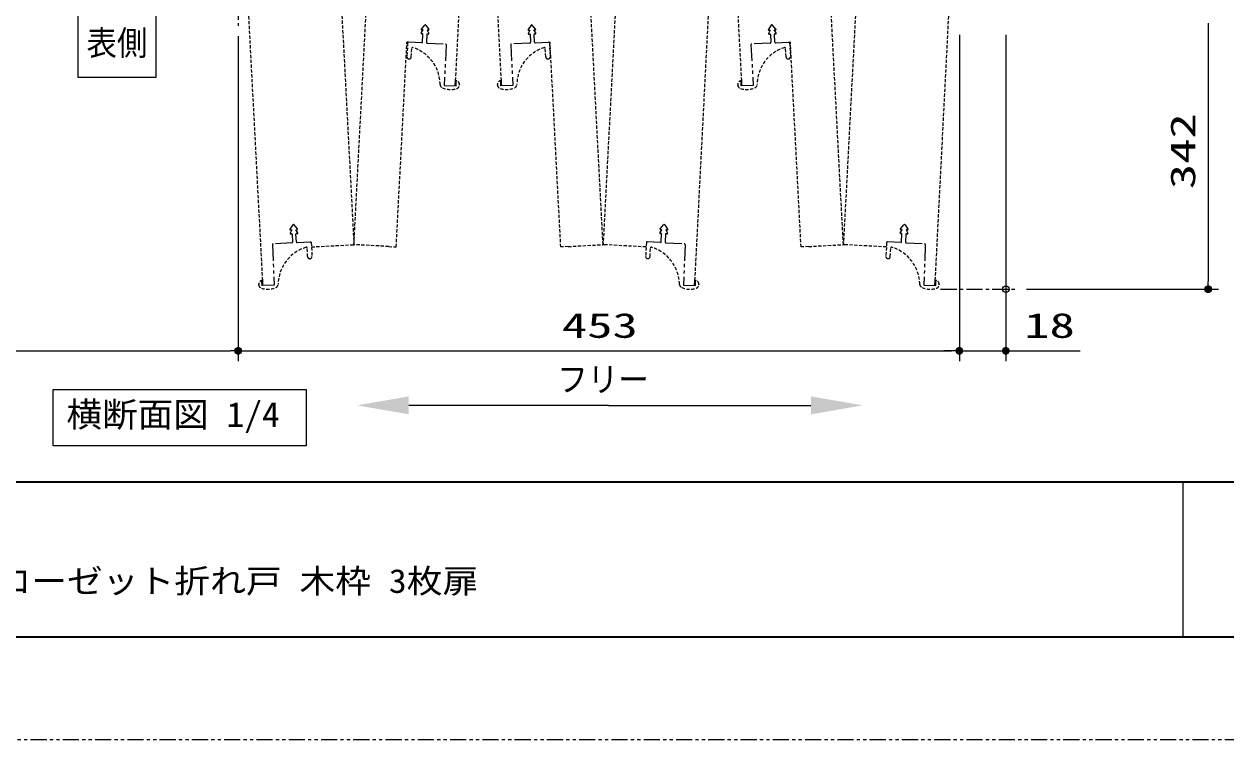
# Model space of a CAD drawing. Units: millimetres, scale not verified. Extents: x -1306 to 1306, y -607 to 607.
# Drawn here: x -696.7 to -231.2, y -594 to -316.5 of the extents above; entities that cross this region are included whole.
import ezdxf
from ezdxf.enums import TextEntityAlignment as Align

# ---------------------------------------------------------------- set-up
doc = ezdxf.new("R2010")
doc.units = ezdxf.units.MM
doc.header["$LTSCALE"] = 5
doc.header["$PDMODE"] = 32
doc.header["$PDSIZE"] = 2.5
for name, pattern in [('USER1', [0.375, 0.25, -0.125]), ('USER2', [2.5, 1.25, -0.25, 0.25, -0.25, 0.25, -0.25]), ('USER3', [2, 1.25, -0.25, 0.25, -0.25])]:
    doc.linetypes.add(name, pattern=pattern)
for name, color, linetype, lineweight in [('0-3_線(黄)', 2, 'Continuous', 15), ('0-5_寸法線', 3, 'Continuous', 13), ('0-6_0', 3, 'Continuous', 25), ('0-7_DEFPOINTS', 7, 'Continuous', 5), ('0-8_点線(黄)', 2, 'USER1', 15), ('0-A_陰線', 1, 'USER2', 9), ('0-B_中心線', 3, 'USER3', 9), ('0-C_図面枠', 7, 'Continuous', 35)]:
    doc.layers.add(name, color=color, linetype=linetype, lineweight=lineweight)
doc.styles.add('ＭＳ ゴシック', font='')
doc.styles.get('ＭＳ ゴシック').set_extended_font_data('MS Gothic')

# ---------------------------------------------------------------- blocks, each defined once
blk = doc.blocks.new('_DOT')
at = {"layer": '0-6_0'}
blk.add_line((-2.5, 0), (-5, 0), dxfattribs=at)
for points in [[(0, 0), (-2.5, 0), (-2.48, 0.313)], [(0, 0), (-2.48, -0.313), (-2.5, 0)], [(0, 0), (-2.48, 0.313), (-2.421, 0.622)], [(0, 0), (-2.421, -0.622), (-2.48, -0.313)], [(0, 0), (-2.421, 0.622), (-2.324, 0.92)], [(0, 0), (-2.324, -0.92), (-2.421, -0.622)], [(0, 0), (-2.324, 0.92), (-2.191, 1.204)], [(0, 0), (-2.191, -1.204), (-2.324, -0.92)], [(0, 0), (-2.191, 1.204), (-2.023, 1.469)], [(0, 0), (-2.023, -1.469), (-2.191, -1.204)], [(0, 0), (-2.023, 1.469), (-1.822, 1.711)], [(0, 0), (-1.822, -1.711), (-2.023, -1.469)], [(0, 0), (-1.822, 1.711), (-1.594, 1.926)], [(0, 0), (-1.594, -1.926), (-1.822, -1.711)], [(0, 0), (-1.594, 1.926), (-1.34, 2.111)], [(0, 0), (-1.34, -2.111), (-1.594, -1.926)], [(0, 0), (-1.34, 2.111), (-1.064, 2.262)], [(0, 0), (-1.064, -2.262), (-1.34, -2.111)], [(0, 0), (-1.064, 2.262), (-0.773, 2.378)], [(0, 0), (-0.773, -2.378), (-1.064, -2.262)], [(0, 0), (-0.773, 2.378), (-0.468, 2.456)], [(0, 0), (-0.468, -2.456), (-0.773, -2.378)], [(0, 0), (-0.468, 2.456), (-0.157, 2.495)], [(0, 0), (-0.157, -2.495), (-0.468, -2.456)], [(0, 0), (-0.157, 2.495), (0.157, 2.495)], [(0, 0), (0.157, -2.495), (-0.157, -2.495)], [(0, 0), (0.157, 2.495), (0.468, 2.456)], [(0, 0), (0.468, 2.456), (0.773, 2.378)], [(0, 0), (0.773, 2.378), (1.064, 2.262)], [(0, 0), (1.064, 2.262), (1.34, 2.111)], [(0, 0), (1.34, 2.111), (1.594, 1.926)], [(0, 0), (1.594, 1.926), (1.822, 1.711)], [(0, 0), (1.822, 1.711), (2.023, 1.469)], [(0, 0), (2.023, 1.469), (2.191, 1.204)], [(0, 0), (2.191, 1.204), (2.324, 0.92)], [(0, 0), (2.324, 0.92), (2.421, 0.622)], [(0, 0), (2.421, 0.622), (2.48, 0.313)], [(0, 0), (2.48, 0.313), (2.5, 0)], [(0, 0), (0.468, -2.456), (0.157, -2.495)], [(0, 0), (0.773, -2.378), (0.468, -2.456)], [(0, 0), (1.064, -2.262), (0.773, -2.378)], [(0, 0), (1.34, -2.111), (1.064, -2.262)], [(0, 0), (1.594, -1.926), (1.34, -2.111)], [(0, 0), (1.822, -1.711), (1.594, -1.926)], [(0, 0), (2.023, -1.469), (1.822, -1.711)], [(0, 0), (2.191, -1.204), (2.023, -1.469)], [(0, 0), (2.324, -0.92), (2.191, -1.204)], [(0, 0), (2.421, -0.622), (2.324, -0.92)], [(0, 0), (2.48, -0.313), (2.421, -0.622)], [(0, 0), (2.5, 0), (2.48, -0.313)]]:
    blk.add_solid(points, dxfattribs=at)

msp = doc.modelspace()

# ---------------------------------------------------------------- linework, layer by layer
at = {"layer": '0-3_線(黄)'}
msp.add_lwpolyline([(-685.498, -458.182), (-587.467, -458.182), (-587.467, -480.017), (-685.498, -480.017)], close=True, dxfattribs=at)
at = {"layer": '0-5_寸法線'}
for p, q in [((-238.093, -316.182), (-238.093, -416.309)), ((-613.789, -321.182), (-613.789, -447.182)), ((-613.789, -321.182), (-613.789, -447.182)), ((-334.482, -320.682), (-334.482, -447.182)), ((-334.482, -320.682), (-334.482, -447.182)), ((-316.482, -320.682), (-316.482, -447.182)), ((-308.482, -419.309), (-234.093, -419.309)), ((-935.482, -443.182), (-616.789, -443.182)), ((-610.789, -443.182), (-337.482, -443.182)), ((-337.482, -443.182), (-340.482, -443.182)), ((-334.482, -443.182), (-316.482, -443.182)), ((-313.482, -443.182), (-287.721, -443.182)), ((-470.345, -464.319), (-547.728, -464.319)), ((-470.345, -464.319), (-391.942, -464.319))]:
    msp.add_line(p, q, dxfattribs=at)
msp.add_lwpolyline([(-675.832, -337.202), (-675.832, -312.684), (-645.674, -312.684), (-645.674, -337.202)], close=True, dxfattribs=at)
for points in [[(-567.728, -464.319), (-547.728, -460.846), (-547.728, -467.791)], [(-371.942, -464.319), (-391.942, -467.791), (-391.942, -460.846)]]:
    msp.add_solid(points, dxfattribs=at)
at = {"layer": '0-6_0', "color": 7}
msp.add_line((-247.964, -494), (-247.964, -554), dxfattribs=at)
at = {"layer": '0-7_DEFPOINTS'}
for p in [(-316.482, -419.309), (-238.093, -419.309), (-613.789, -443.182), (-334.482, -443.182), (-334.482, -443.182)]:
    msp.add_point(p, dxfattribs=at)
at = {"layer": '0-8_点線(黄)'}
for p, q in [((-568.968, -402.048), (-556.669, -167.37)), ((-472.468, -402.048), (-484.767, -167.37)), ((-379.397, -402.048), (-391.696, -167.37)), ((-529.586, -338.47), (-520.718, -169.254)), ((-511.85, -338.47), (-520.718, -169.254)), ((-418.778, -338.47), (-427.647, -169.254)), ((-604.292, -415.875), (-613.789, -234.664)), ((-577.838, -232.78), (-568.968, -402.048)), ((-463.597, -232.78), (-472.468, -402.048)), ((-436.87, -415.865), (-427.647, -234.664)), ((-370.526, -232.78), (-379.397, -402.048)), ((-343.799, -415.865), (-334.575, -234.664)), ((-547.868, -323.544), (-548.452, -323.514)), ((-548.168, -323.829), (-548.448, -329.172)), ((-493.568, -323.544), (-492.984, -323.514)), ((-493.268, -323.829), (-492.988, -329.172)), ((-400.496, -323.544), (-399.913, -323.514)), ((-400.197, -323.829), (-399.917, -329.172)), ((-547.643, -330.065), (-547.593, -330.065)), ((-546.75, -329.26), (-546.575, -325.925)), ((-494.686, -329.26), (-494.86, -325.925)), ((-493.792, -330.065), (-493.742, -330.065)), ((-401.614, -329.26), (-401.789, -325.925)), ((-400.721, -330.065), (-400.671, -330.065)), ((-528.1, -340.246), (-528.086, -339.994)), ((-528.092, -340.102), (-528.097, -340.2)), ((-513.336, -340.246), (-513.349, -339.994)), ((-513.344, -340.102), (-513.339, -340.2)), ((-420.265, -340.246), (-420.278, -339.994)), ((-420.273, -340.102), (-420.267, -340.2)), ((-586.904, -406.665), (-587.078, -403.33)), ((-585.486, -401.234), (-585.206, -406.576)), ((-585.398, -402.909), (-568.968, -402.048)), ((-555.486, -402.754), (-568.968, -402.048)), ((-485.95, -402.754), (-472.468, -402.048)), ((-455.791, -402.922), (-472.468, -402.048)), ((-455.702, -401.224), (-455.982, -406.566)), ((-454.285, -406.655), (-454.11, -403.32)), ((-392.879, -402.754), (-379.397, -402.048)), ((-362.72, -402.922), (-379.397, -402.048)), ((-362.631, -401.224), (-362.911, -406.566)), ((-361.213, -406.655), (-361.038, -403.32)), ((-586.01, -407.47), (-585.96, -407.47)), ((-455.178, -407.46), (-455.128, -407.46)), ((-362.107, -407.46), (-362.057, -407.46)), ((-605.804, -417.651), (-605.817, -417.399)), ((-605.812, -417.507), (-605.807, -417.605)), ((-435.384, -417.641), (-435.371, -417.389)), ((-435.376, -417.497), (-435.381, -417.595)), ((-342.313, -417.641), (-342.299, -417.389)), ((-342.305, -417.497), (-342.31, -417.595))]:
    msp.add_line(p, q, dxfattribs=at)
for points in [[(-555.486, -402.754), (-552.59, -402.906), (-548.429, -323.515)], [(-485.95, -402.754), (-488.846, -402.906), (-493.007, -323.515)], [(-392.879, -402.754), (-395.775, -402.906), (-399.935, -323.515)]]:
    msp.add_lwpolyline(points, dxfattribs=at)
for centre, radius, start, end in [((-547.868, -323.845), 0.3, 87, 177), ((-546.276, -325.941), 0.3, 72.10266, 177), ((-550.593, -339.993), 15, 359.86808, 72.90636), ((-490.843, -339.993), 15, 107.09364, 180.13192), ((-495.16, -325.941), 0.3, 3, 107.89734), ((-493.568, -323.845), 0.3, 3, 93), ((-397.772, -339.993), 15, 107.09364, 180.13192), ((-402.089, -325.941), 0.3, 3, 107.89734), ((-400.496, -323.845), 0.3, 3, 93), ((-547.599, -329.216), 0.85, 177, 267), ((-547.599, -329.216), 0.85, 267, 357), ((-493.837, -329.216), 0.85, 183, 273), ((-493.837, -329.216), 0.85, 273, 3), ((-400.766, -329.216), 0.85, 183, 273), ((-400.766, -329.216), 0.85, 273, 3), ((-529.586, -339.969), 1.5, 359.06031, 90.01129), ((-511.85, -339.969), 1.5, 89.98871, 180.93969), ((-418.779, -339.969), 1.5, 89.98871, 180.93969), ((-534.1, -339.881), 1.5, 185.58483, 247.1688), ((-531.523, -333.914), 8, 246.74224, 287.25225), ((-529.594, -340.121), 1.5, 287.22312, 355.23019), ((-511.841, -340.121), 1.5, 184.76981, 252.77688), ((-509.913, -333.914), 8, 252.74775, 293.25776), ((-507.336, -339.881), 1.5, 292.8312, 354.41517), ((-418.77, -340.121), 1.5, 184.76981, 252.77688), ((-416.842, -333.914), 8, 252.74775, 293.25776), ((-414.265, -339.881), 1.5, 292.8312, 354.41517), ((-583.085, -417.643), 15.227, 106.73634, 179.2081), ((-587.378, -403.346), 0.3, 3, 107.89734), ((-585.785, -401.25), 0.3, 3, 93), ((-455.403, -401.24), 0.3, 87, 177), ((-453.81, -403.336), 0.3, 72.10266, 177), ((-458.103, -417.633), 15.227, 0.7919, 73.26366), ((-362.331, -401.24), 0.3, 87, 177), ((-360.739, -403.336), 0.3, 72.10266, 177), ((-365.032, -417.633), 15.227, 0.7919, 73.26366), ((-586.055, -406.621), 0.85, 183, 273), ((-586.055, -406.621), 0.85, 273, 3), ((-455.133, -406.611), 0.85, 177, 267), ((-455.133, -406.611), 0.85, 267, 357), ((-362.062, -406.611), 0.85, 177, 267), ((-362.062, -406.611), 0.85, 267, 357), ((-604.318, -417.374), 1.5, 89.03334, 180.93509), ((-604.309, -417.526), 1.5, 184.76981, 252.77688), ((-602.381, -411.319), 8, 252.74775, 293.25776), ((-599.804, -417.286), 1.5, 292.8312, 354.41517), ((-441.384, -417.276), 1.5, 185.58483, 247.1688), ((-438.807, -411.309), 8, 246.74224, 287.25225), ((-436.87, -417.365), 1.5, 359.06491, 90.96666), ((-436.879, -417.516), 1.5, 287.22312, 355.23019), ((-348.313, -417.276), 1.5, 185.58483, 247.1688), ((-345.736, -411.309), 8, 246.74224, 287.25225), ((-343.799, -417.365), 1.5, 359.06491, 90.96666), ((-343.807, -417.516), 1.5, 287.22312, 355.23019)]:
    msp.add_arc(centre, radius, start, end, dxfattribs=at)
at = {"layer": '0-A_陰線'}
for p, q in [((-542.94, -320.008), (-542.148, -318.837)), ((-542.847, -318.489), (-541.541, -316.987)), ((-542.427, -320.325), (-542.776, -320.306)), ((-542.148, -318.837), (-542.698, -318.808)), ((-542.394, -323.531), (-542.237, -320.535)), ((-541.061, -317.012), (-539.919, -318.642)), ((-540.739, -320.613), (-540.896, -323.609)), ((-540.101, -318.945), (-540.65, -318.916)), ((-540.65, -318.916), (-539.986, -320.163)), ((-540.18, -320.442), (-540.529, -320.424)), ((-500.374, -317.012), (-501.517, -318.642)), ((-500.785, -318.916), (-501.45, -320.163)), ((-501.335, -318.945), (-500.785, -318.916)), ((-501.256, -320.442), (-500.907, -320.424)), ((-500.696, -320.613), (-500.539, -323.609)), ((-498.589, -318.489), (-499.895, -316.987)), ((-499.287, -318.837), (-498.738, -318.808)), ((-498.496, -320.008), (-499.287, -318.837)), ((-499.041, -323.531), (-499.198, -320.535)), ((-499.009, -320.325), (-498.66, -320.306)), ((-407.303, -317.012), (-408.446, -318.642)), ((-407.714, -318.916), (-408.379, -320.163)), ((-408.263, -318.945), (-407.714, -318.916)), ((-408.185, -320.442), (-407.835, -320.424)), ((-407.625, -320.613), (-407.468, -323.609)), ((-405.517, -318.489), (-406.824, -316.987)), ((-406.216, -318.837), (-405.667, -318.808)), ((-405.425, -320.008), (-406.216, -318.837)), ((-405.97, -323.531), (-406.127, -320.535)), ((-405.938, -320.325), (-405.588, -320.306)), ((-542.71, -323.815), (-547.853, -323.545)), ((-540.612, -323.925), (-533.472, -324.299)), ((-533.188, -324.614), (-534.01, -340.293)), ((-508.247, -324.614), (-507.426, -340.293)), ((-500.823, -323.925), (-507.964, -324.299)), ((-498.726, -323.815), (-493.583, -323.545)), ((-415.176, -324.614), (-414.355, -340.293)), ((-407.752, -323.925), (-414.892, -324.299)), ((-405.655, -323.815), (-400.512, -323.545)), ((-529.694, -340.519), (-529.586, -338.47)), ((-511.742, -340.519), (-511.85, -338.47)), ((-418.671, -340.519), (-418.778, -338.47)), ((-592.592, -394.416), (-593.735, -396.047)), ((-590.807, -395.894), (-592.113, -394.391)), ((-450.382, -395.884), (-449.075, -394.381)), ((-448.596, -394.407), (-447.453, -396.037)), ((-357.31, -395.884), (-356.004, -394.381)), ((-355.524, -394.407), (-354.382, -396.037)), ((-593.003, -396.321), (-593.668, -397.568)), ((-593.553, -396.349), (-593.003, -396.321)), ((-593.474, -397.847), (-593.125, -397.829)), ((-592.914, -398.018), (-592.757, -401.014)), ((-591.505, -396.242), (-590.956, -396.213)), ((-590.714, -397.413), (-591.505, -396.242)), ((-591.259, -400.936), (-591.416, -397.94)), ((-591.227, -397.729), (-590.878, -397.711)), ((-450.474, -397.403), (-449.683, -396.232)), ((-449.961, -397.72), (-450.31, -397.701)), ((-449.683, -396.232), (-450.232, -396.203)), ((-449.929, -400.926), (-449.772, -397.93)), ((-448.274, -398.008), (-448.431, -401.004)), ((-447.636, -396.339), (-448.185, -396.311)), ((-448.185, -396.311), (-447.52, -397.558)), ((-447.714, -397.837), (-448.064, -397.819)), ((-357.403, -397.403), (-356.611, -396.232)), ((-356.89, -397.72), (-357.239, -397.701)), ((-356.611, -396.232), (-357.161, -396.203)), ((-356.857, -400.926), (-356.7, -397.93)), ((-355.203, -398.008), (-355.36, -401.004)), ((-354.564, -396.339), (-355.114, -396.311)), ((-355.114, -396.311), (-354.449, -397.558)), ((-354.643, -397.837), (-354.992, -397.819)), ((-593.041, -401.329), (-600.181, -401.704)), ((-590.944, -401.219), (-585.801, -400.95)), ((-450.244, -401.21), (-455.387, -400.94)), ((-448.147, -401.32), (-441.007, -401.694)), ((-357.173, -401.21), (-362.316, -400.94)), ((-355.076, -401.32), (-347.935, -401.694)), ((-604.487, -417.938), (-604.582, -416.141)), ((-604.188, -417.922), (-604.292, -415.875)), ((-437, -417.913), (-436.896, -415.865)), ((-436.701, -417.928), (-436.607, -416.131)), ((-343.929, -417.913), (-343.825, -415.865)), ((-343.63, -417.928), (-343.535, -416.131))]:
    msp.add_line(p, q, dxfattribs=at)
at = {"layer": '0-A_陰線', "color": 4}
msp.add_line((387.036, -594), (-1292.964, -594), dxfattribs=at)
at = {"layer": '0-A_陰線'}
for points in [[(-534.01, -340.293), (-529.416, -340.533), (-529.322, -338.736)], [(-507.426, -340.293), (-512.019, -340.533), (-512.114, -338.736)], [(-414.355, -340.293), (-418.948, -340.533), (-419.042, -338.736)], [(-600.465, -402.019), (-599.894, -417.697), (-604.488, -417.922)], [(-440.723, -402.009), (-441.294, -417.688), (-436.7, -417.913)], [(-347.652, -402.009), (-348.223, -417.688), (-343.629, -417.913)]]:
    msp.add_lwpolyline(points, dxfattribs=at)
for centre, radius, start, end in [((-542.766, -320.107), 0.2, 150.43495, 267), ((-542.687, -318.609), 0.2, 143.1695, 267), ((-542.437, -320.524), 0.2, 357, 87), ((-541.31, -317.179), 0.3, 33.8699, 140.1301), ((-540.54, -320.624), 0.2, 87, 177), ((-540.169, -320.243), 0.2, 267, 23.56505), ((-540.091, -318.745), 0.2, 267, 30.8305), ((-501.345, -318.745), 0.2, 149.1695, 273), ((-501.267, -320.243), 0.2, 156.43495, 273), ((-500.896, -320.624), 0.2, 3, 93), ((-500.125, -317.179), 0.3, 39.8699, 146.1301), ((-498.999, -320.524), 0.2, 93, 183), ((-498.749, -318.609), 0.2, 273, 36.8305), ((-498.67, -320.107), 0.2, 273, 29.56505), ((-408.274, -318.745), 0.2, 149.1695, 273), ((-408.195, -320.243), 0.2, 156.43495, 273), ((-407.825, -320.624), 0.2, 3, 93), ((-407.054, -317.179), 0.3, 39.8699, 146.1301), ((-405.928, -320.524), 0.2, 93, 183), ((-405.677, -318.609), 0.2, 273, 36.8305), ((-405.599, -320.107), 0.2, 273, 29.56505), ((-542.694, -323.515), 0.3, 267, 357), ((-540.597, -323.625), 0.3, 177, 267), ((-533.488, -324.598), 0.3, 357, 87), ((-507.948, -324.598), 0.3, 93, 183), ((-500.839, -323.625), 0.3, 273, 3), ((-498.742, -323.515), 0.3, 183, 273), ((-414.877, -324.598), 0.3, 93, 183), ((-407.768, -323.625), 0.3, 273, 3), ((-405.671, -323.515), 0.3, 183, 273), ((-529.122, -338.746), 0.2, 87, 177), ((-512.313, -338.746), 0.2, 3, 93), ((-419.242, -338.746), 0.2, 3, 93), ((-592.343, -394.584), 0.3, 39.8699, 146.1301), ((-448.845, -394.574), 0.3, 33.8699, 140.1301), ((-355.774, -394.574), 0.3, 33.8699, 140.1301), ((-593.563, -396.15), 0.2, 149.1695, 273), ((-593.485, -397.648), 0.2, 156.43495, 273), ((-593.114, -398.029), 0.2, 3, 93), ((-591.217, -397.929), 0.2, 93, 183), ((-590.967, -396.014), 0.2, 273, 36.8305), ((-590.888, -397.511), 0.2, 273, 29.56505), ((-450.3, -397.502), 0.2, 150.43495, 267), ((-450.221, -396.004), 0.2, 143.1695, 267), ((-449.971, -397.919), 0.2, 357, 87), ((-448.074, -398.019), 0.2, 87, 177), ((-447.704, -397.638), 0.2, 267, 23.56505), ((-447.625, -396.14), 0.2, 267, 30.8305), ((-357.229, -397.502), 0.2, 150.43495, 267), ((-357.15, -396.004), 0.2, 143.1695, 267), ((-356.9, -397.919), 0.2, 357, 87), ((-355.003, -398.019), 0.2, 87, 177), ((-354.632, -397.638), 0.2, 267, 23.56505), ((-354.554, -396.14), 0.2, 267, 30.8305), ((-600.166, -402.003), 0.3, 93, 183), ((-593.057, -401.03), 0.3, 273, 3), ((-590.96, -400.92), 0.3, 183, 273), ((-450.228, -400.91), 0.3, 267, 357), ((-448.131, -401.02), 0.3, 177, 267), ((-441.022, -401.993), 0.3, 357, 87), ((-357.157, -400.91), 0.3, 267, 357), ((-355.06, -401.02), 0.3, 177, 267), ((-347.951, -401.993), 0.3, 357, 87), ((-604.781, -416.151), 0.2, 3, 93), ((-436.407, -416.141), 0.2, 87, 177), ((-343.336, -416.141), 0.2, 87, 177)]:
    msp.add_arc(centre, radius, start, end, dxfattribs=at)
at = {"layer": '0-B_中心線'}
for p, q in [((-613.789, -238.664), (-613.789, -317.182)), ((-341.736, -419.309), (-312.483, -419.309))]:
    msp.add_line(p, q, dxfattribs=at)
at = {"layer": '0-C_図面枠'}
msp.add_line((-1252.964, -494), (347.036, -494), dxfattribs=at)
msp.add_lwpolyline([(-1252.964, -554), (347.036, -554), (347.036, 554), (-1252.964, 554)], close=True, dxfattribs=at)

# ---------------------------------------------------------------- block references
at = {"layer": '0-5_寸法線', "xscale": 0.6, "yscale": 0.6}
for p, rotation in [((-238.093, -419.309), 270), ((-613.789, -443.182), 180), ((-316.482, -443.182), 180)]:
    msp.add_blockref('_DOT', p, dxfattribs=dict(at, rotation=rotation))
for p in [(-613.789, -443.182), (-334.482, -443.182), (-334.482, -443.182)]:
    msp.add_blockref('_DOT', p, dxfattribs=at)

# ---------------------------------------------------------------- texts
at = {"layer": '0-3_線(黄)', "style": 'ＭＳ ゴシック', "width": 1.05}
msp.add_text('横断面図 1/4', height=9.621, dxfattribs=at).set_placement((-680.305, -475.56), align=Align.BOTTOM_LEFT)
at = {"layer": '0-5_寸法線', "style": 'ＭＳ ゴシック'}
for s, width, p in [('表側', 0.9, (-672.538, -331.523)), ('453', 1.5, (-488.421, -441.032)), ('18', 1.5, (-309.34, -441.032)), ('フリー', 0.9, (-490.188, -461.9))]:
    msp.add_text(s, height=9.604, dxfattribs=dict(at, width=width)).set_placement(p, align=Align.BOTTOM_LEFT)
at = {"layer": '0-5_寸法線', "style": 'ＭＳ ゴシック', "width": 1.5}
msp.add_text('342', height=9.604, rotation=90, dxfattribs=at).set_placement((-240.242, -380.531), align=Align.BOTTOM_LEFT)
at = {"layer": '0-C_図面枠', "style": 'ＭＳ ゴシック', "width": 1.1}
msp.add_text('CFP H2100・2400 W2713 クローゼット折れ戸 木枠 3枚扉', height=9.236, dxfattribs=at).set_placement((-873.76, -539.776), align=Align.BOTTOM_LEFT)

doc.saveas('drawing.dxf')
